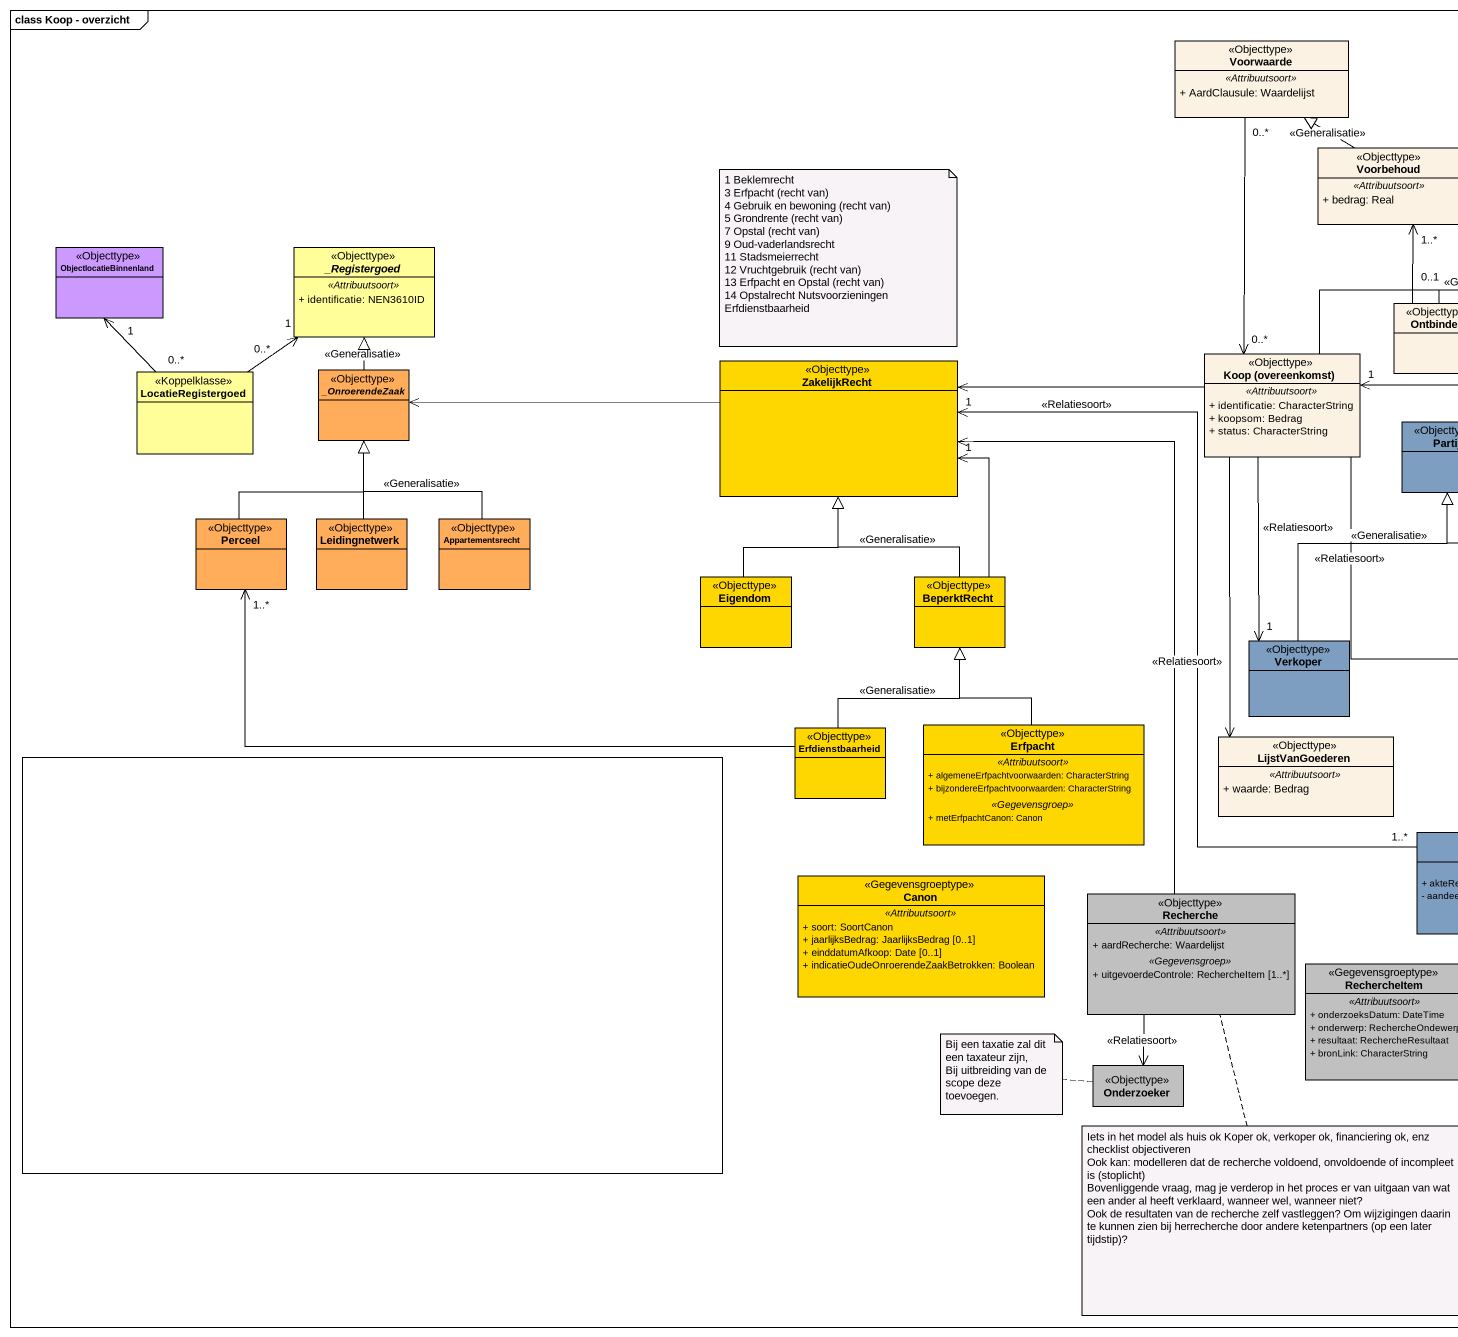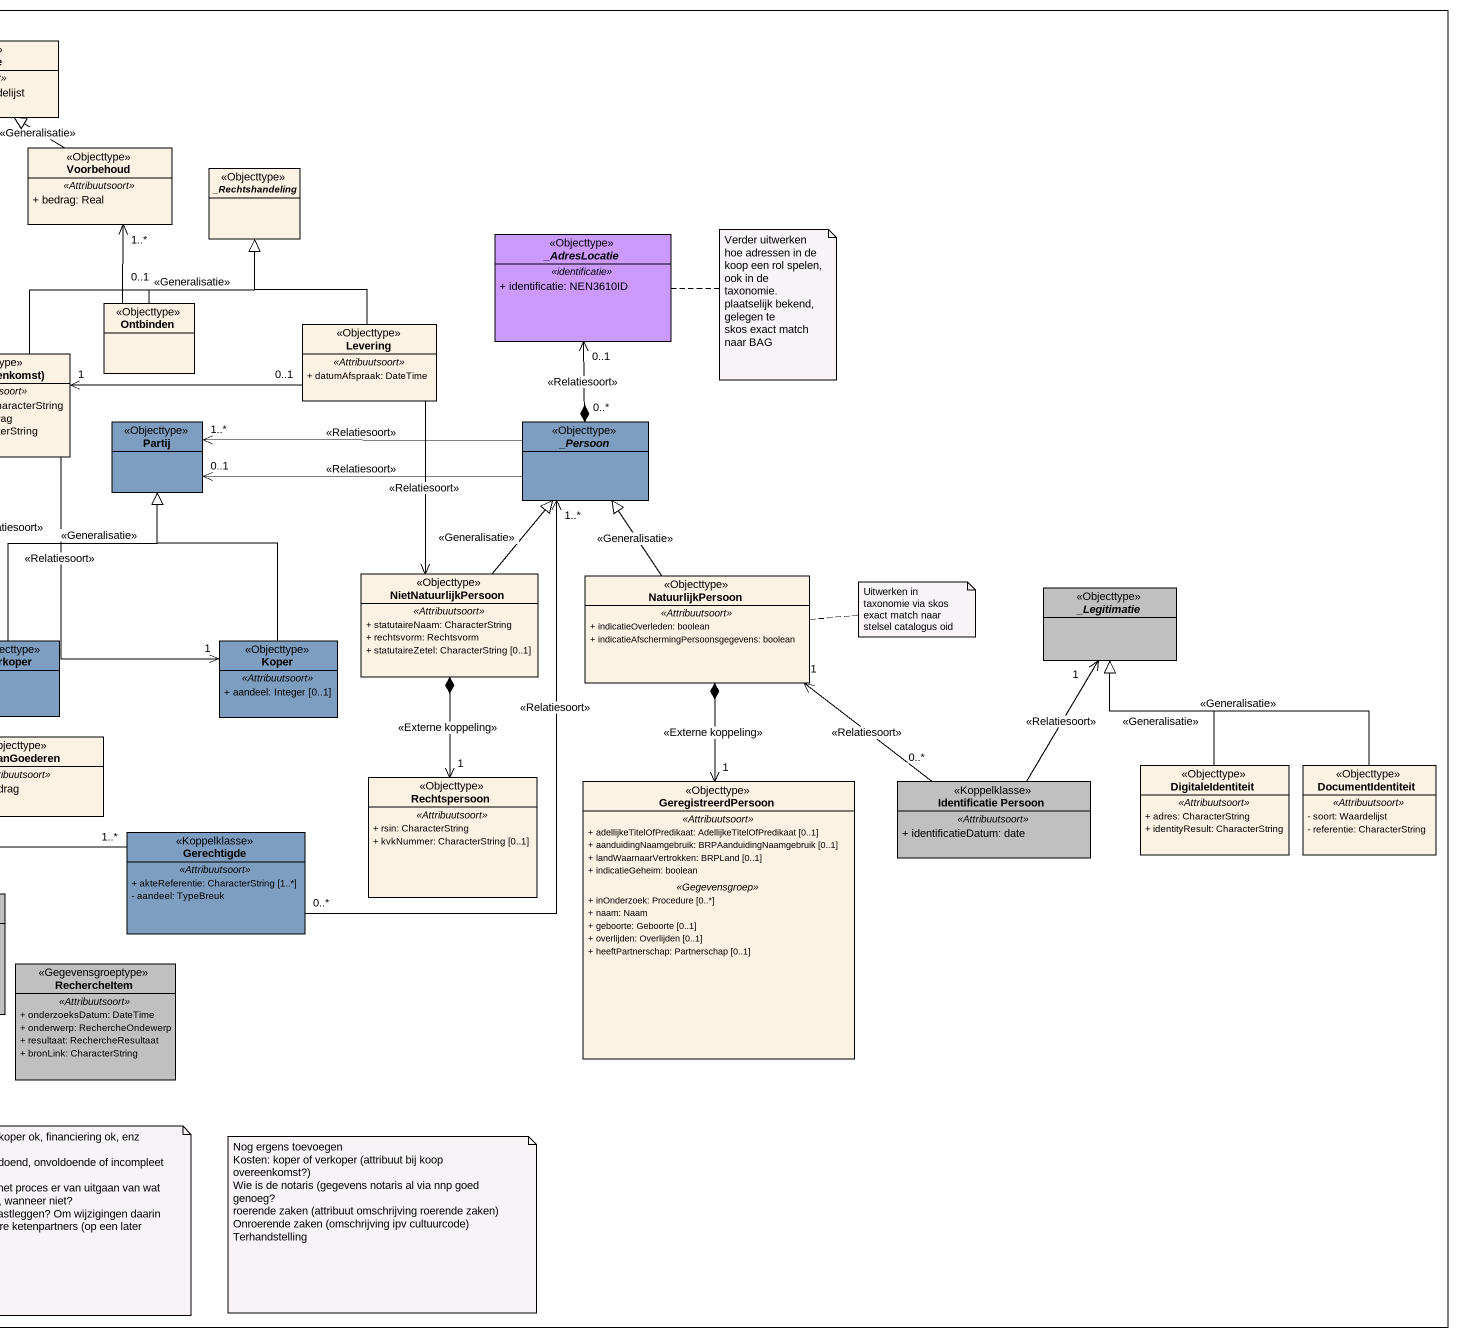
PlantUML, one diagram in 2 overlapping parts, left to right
@startuml
mainframe class Koop - overzicht
allowmixing
hide circle
hide empty members
skinparam classAttributeIconSize 0
class Voorwaarde <<Objecttype>> {
  .. <<Attribuutsoort>> ..
  + AardClausule: Waardelijst
}
class Voorbehoud <<Objecttype>> {
  .. <<Attribuutsoort>> ..
  + bedrag: Real
}
abstract class "_Rechtshandeling" as Rechtshandeling <<Objecttype>>
class ObjectlocatieBinnenland <<Objecttype>> #CC99FF
abstract class "_Registergoed" as Registergoed <<Objecttype>> #FFFE99 {
  .. <<Attribuutsoort>> ..
  + identificatie: NEN3610ID
}
abstract class "_AdresLocatie" as AdresLocatie <<Objecttype>> #CC99FF {
  .. <<identificatie>> ..
  + identificatie: NEN3610ID
}
class Ontbinden <<Objecttype>>
class ZakelijkRecht <<Objecttype>> #FFD700
class "Koop (overeenkomst)" as Koop_overeenkomst <<Objecttype>> {
  .. <<Attribuutsoort>> ..
  + identificatie: CharacterString
  + koopsom: Bedrag
  + status: CharacterString
}
class Levering <<Objecttype>> {
  .. <<Attribuutsoort>> ..
  + datumAfspraak: DateTime
}
class LocatieRegistergoed <<Koppelklasse>> #FFFE99
abstract class "_OnroerendeZaak" as OnroerendeZaak <<Objecttype>> #FFAD5B
class Partij <<Objecttype>> #7D9EC0
abstract class "_Persoon" as Persoon <<Objecttype>> #7D9EC0
class Perceel <<Objecttype>> #FFAD5B
class Leidingnetwerk <<Objecttype>> #FFAD5B
class Appartementsrecht <<Objecttype>> #FFAD5B
class Eigendom <<Objecttype>> #FFD700
class BeperktRecht <<Objecttype>> #FFD700
class NietNatuurlijkPersoon <<Objecttype>> {
  .. <<Attribuutsoort>> ..
  + statutaireNaam: CharacterString
  + rechtsvorm: Rechtsvorm
  + statutaireZetel: CharacterString [0..1]
}
class NatuurlijkPersoon <<Objecttype>> {
  .. <<Attribuutsoort>> ..
  + indicatieOverleden: boolean
  + indicatieAfschermingPersoonsgegevens: boolean
}
abstract class "_Legitimatie" as Legitimatie <<Objecttype>> #C0C0C0
class Verkoper <<Objecttype>> #7D9EC0
class Koper <<Objecttype>> #7D9EC0 {
  .. <<Attribuutsoort>> ..
  + aandeel: Integer [0..1]
}
class Erfdienstbaarheid <<Objecttype>> #FFD700
class Erfpacht <<Objecttype>> #FFD700 {
  .. <<Attribuutsoort>> ..
  + algemeneErfpachtvoorwaarden: CharacterString
  + bijzondereErfpachtvoorwaarden: CharacterString
  .. <<Gegevensgroep>> ..
  + metErfpachtCanon: Canon
}
rectangle " " as rectangle1
class LijstVanGoederen <<Objecttype>> {
  .. <<Attribuutsoort>> ..
  + waarde: Bedrag
}
class DigitaleIdentiteit <<Objecttype>> {
  .. <<Attribuutsoort>> ..
  + adres: CharacterString
  + identityResult: CharacterString
}
class DocumentIdentiteit <<Objecttype>> {
  .. <<Attribuutsoort>> ..
  - soort: Waardelijst
  - referentie: CharacterString
}
class Rechtspersoon <<Objecttype>> {
  .. <<Attribuutsoort>> ..
  + rsin: CharacterString
  + kvkNummer: CharacterString [0..1]
}
class GeregistreerdPersoon <<Objecttype>> {
  .. <<Attribuutsoort>> ..
  + adellijkeTitelOfPredikaat: AdellijkeTitelOfPredikaat [0..1]
  + aanduidingNaamgebruik: BRPAanduidingNaamgebruik [0..1]
  + landWaarnaarVertrokken: BRPLand [0..1]
  + indicatieGeheim: boolean
  .. <<Gegevensgroep>> ..
  + inOnderzoek: Procedure [0..*]
  + naam: Naam
  + geboorte: Geboorte [0..1]
  + overlijden: Overlijden [0..1]
  + heeftPartnerschap: Partnerschap [0..1]
}
class "Identificatie Persoon" as Identificatie_Persoon <<Koppelklasse>> #C0C0C0 {
  .. <<Attribuutsoort>> ..
  + identificatieDatum: date
}
class Gerechtigde <<Koppelklasse>> #7D9EC0 {
  .. <<Attribuutsoort>> ..
  + akteReferentie: CharacterString [1..*]
  - aandeel: TypeBreuk
}
class Canon <<Gegevensgroeptype>> #FFD700 {
  .. <<Attribuutsoort>> ..
  + soort: SoortCanon
  + jaarlijksBedrag: JaarlijksBedrag [0..1]
  + einddatumAfkoop: Date [0..1]
  + indicatieOudeOnroerendeZaakBetrokken: Boolean
}
class Recherche <<Objecttype>> #C0C0C0 {
  .. <<Attribuutsoort>> ..
  + aardRecherche: Waardelijst
  .. <<Gegevensgroep>> ..
  + uitgevoerdeControle: RechercheItem [1..*]
}
class RechercheItem <<Gegevensgroeptype>> #C0C0C0 {
  .. <<Attribuutsoort>> ..
  + onderzoeksDatum: DateTime
  + onderwerp: RechercheOndewerp
  + resultaat: RechercheResultaat
  + bronLink: CharacterString
}
class Onderzoeker <<Objecttype>> #C0C0C0
Voorwaarde "0..*" --> "0..*" Koop_overeenkomst
Voorbehoud -up-|> Voorwaarde : <<Generalisatie>>
Ontbinden "0..1" -up-> "1..*" Voorbehoud
Ontbinden -up-|> Rechtshandeling
ZakelijkRecht -left-> OnroerendeZaak
Koop_overeenkomst -up-|> Rechtshandeling : <<Generalisatie>>
Koop_overeenkomst -left-> ZakelijkRecht
Koop_overeenkomst --> "1" Verkoper : <<Relatiesoort>>
Koop_overeenkomst --> "1" Koper : <<Relatiesoort>>
Koop_overeenkomst --> LijstVanGoederen : <<Relatiesoort>>
Levering -up-|> Rechtshandeling
Levering "0..1" -left-> "1" Koop_overeenkomst
Levering --> NietNatuurlijkPersoon : <<Relatiesoort>>
LocatieRegistergoed "0..*" -up-> "1" ObjectlocatieBinnenland
LocatieRegistergoed "0..*" -up-> "1" Registergoed
OnroerendeZaak -up-|> Registergoed : <<Generalisatie>>
Persoon "0..*" *-up-> "0..1" AdresLocatie : <<Relatiesoort>>
Persoon -left-> "0..1" Partij : <<Relatiesoort>>
Persoon -left-> "1..*" Partij : <<Relatiesoort>>
Perceel -up-|> OnroerendeZaak
Leidingnetwerk -up-|> OnroerendeZaak
Appartementsrecht -up-|> OnroerendeZaak : <<Generalisatie>>
Eigendom -up-|> ZakelijkRecht
BeperktRecht -up-|> ZakelijkRecht : <<Generalisatie>>
BeperktRecht -up-> "1" ZakelijkRecht
NietNatuurlijkPersoon -up-|> Persoon : <<Generalisatie>>
NietNatuurlijkPersoon *--> "1" Rechtspersoon : <<Externe koppeling>>
NatuurlijkPersoon -up-|> Persoon : <<Generalisatie>>
NatuurlijkPersoon *--> "1" GeregistreerdPersoon : <<Externe koppeling>>
Verkoper -up-|> Partij : <<Generalisatie>>
Koper -up-|> Partij
Erfdienstbaarheid -left-> "1..*" Perceel
Erfdienstbaarheid -up-|> BeperktRecht : <<Generalisatie>>
Erfpacht -up-|> BeperktRecht
DigitaleIdentiteit -up-|> Legitimatie : <<Generalisatie>>
DocumentIdentiteit -up-|> Legitimatie : <<Generalisatie>>
Identificatie_Persoon "0..*" -up-> "1" NatuurlijkPersoon : <<Relatiesoort>>
Identificatie_Persoon -up-> "1" Legitimatie : <<Relatiesoort>>
Gerechtigde "1..*" -up-> "1" ZakelijkRecht : <<Relatiesoort>>
Gerechtigde "0..*" -up-> "1..*" Persoon : <<Relatiesoort>>
Recherche -up-> ZakelijkRecht
Recherche --> Onderzoeker : <<Relatiesoort>>
note as N1
  1 Beklemrecht
  3 Erfpacht (recht van)
  4 Gebruik en bewoning (recht van)
  5 Grondrente (recht van)
  7 Opstal (recht van)
  9 Oud-vaderlandsrecht
  11 Stadsmeierrecht
  12 Vruchtgebruik (recht van)
  13 Erfpacht en Opstal (recht van)
  14 Opstalrecht Nutsvoorzieningen
  Erfdienstbaarheid
end note
note right of AdresLocatie
  Verder uitwerken hoe adressen in de koop een rol spelen, ook in de taxonomie.
  plaatselijk bekend, gelegen te
  skos exact match naar BAG
end note
note right of NatuurlijkPersoon : Uitwerken in taxonomie via skos exact match naar stelsel catalogus oid
note left of Onderzoeker
  Bij een taxatie zal dit een taxateur zijn,
  Bij uitbreiding van de scope deze toevoegen.
end note
note bottom of Recherche
  Iets in het model als huis ok Koper ok, verkoper ok, financiering ok, enz
  checklist objectiveren
  Ook kan: modelleren dat de recherche voldoend, onvoldoende of incompleet is (stoplicht)
  Bovenliggende vraag, mag je verderop in het proces er van uitgaan van wat een ander al heeft verklaard, wanneer wel, wanneer niet?
  Ook de resultaten van de recherche zelf vastleggen? Om wijzigingen daarin te kunnen zien bij herrecherche door andere ketenpartners (op een later tijdstip)?
end note
note as N6
  Nog ergens toevoegen
  Kosten: koper of verkoper (attribuut bij koop overeenkomst?)
  Wie is de notaris (gegevens notaris al via nnp goed genoeg?
  roerende zaken (attribuut omschrijving roerende zaken)
  Onroerende zaken (omschrijving ipv cultuurcode)
  Terhandstelling
end note
@enduml
